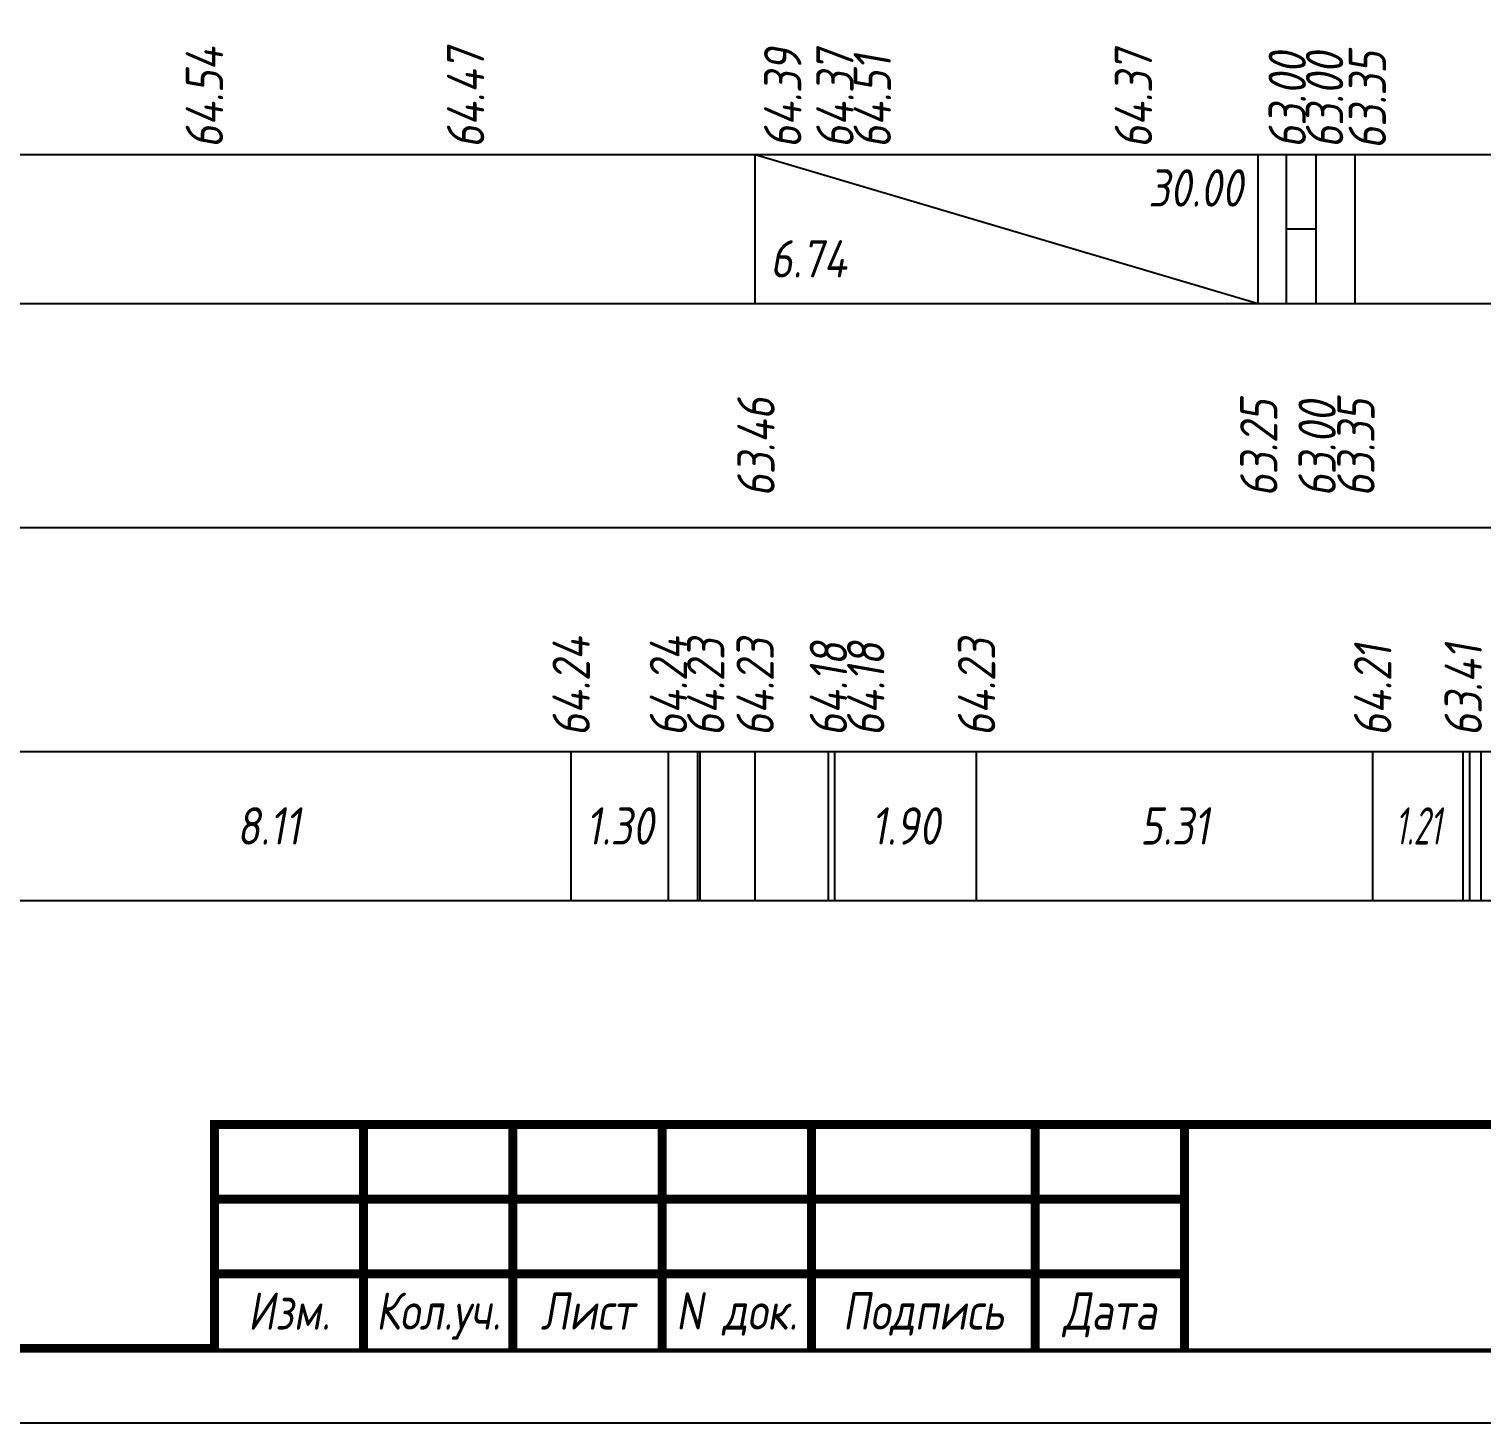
# Model space of a CAD drawing. Extents: x -717 to 1451, y -133302 to 233.
# Drawn here: x 187.5 to 284.9, y -129925.4 to -129832 of the extents above; entities that cross this region are included whole.
import ezdxf
from ezdxf.enums import TextEntityAlignment as Align

# ---------------------------------------------------------------- set-up
doc = ezdxf.new("R2010")
doc.units = 0
for name, color, linetype in [('Зарамочное оформление', 7, 'Continuous'), ('Код_510', 7, 'Continuous'), ('Код_514', 1, 'Continuous'), ('Код_516', 1, 'Continuous'), ('Таблица', 7, 'Continuous')]:
    doc.layers.add(name, color=color, linetype=linetype)
doc.styles.add('М', font='romand.shx', dxfattribs={"width": 0.8, "oblique": 10, "height": 2.5})

msp = doc.modelspace()

# ---------------------------------------------------------------- linework, layer by layer
at = {"flags": 128}
msp.add_lwpolyline([(-30.054, -129925.421), (389.946, -129925.421), (389.946, -129628.421), (-30.054, -129628.421)], close=True, dxfattribs=at)
at = {"const_width": 0.6, "flags": 128}
msp.add_lwpolyline([(-10.054, -129920.421), (384.946, -129920.421), (384.946, -129633.421), (-10.054, -129633.421)], close=True, dxfattribs=at)
at = {"layer": 'Код_510'}
for p, q in [((223.852, -129890.421), (223.852, -129880.421)), ((230.368, -129890.421), (230.368, -129880.421)), ((232.33, -129890.421), (232.33, -129880.421)), ((232.495, -129890.421), (232.495, -129880.421)), ((236.179, -129890.421), (236.179, -129880.421)), ((241.089, -129890.421), (241.089, -129880.421)), ((241.522, -129890.421), (241.522, -129880.421)), ((251.014, -129890.421), (251.014, -129880.421)), ((277.559, -129890.421), (277.559, -129880.421)), ((283.625, -129890.421), (283.625, -129880.421)), ((284.064, -129890.421), (284.064, -129880.421)), ((284.824, -129890.421), (284.824, -129880.421))]:
    msp.add_line(p, q, dxfattribs=at)
at = {"layer": 'Код_516'}
for p, q in [((236.179, -129850.421), (236.179, -129840.421)), ((236.179, -129840.421), (269.872, -129850.421)), ((269.872, -129850.421), (269.872, -129840.421)), ((271.778, -129850.421), (271.778, -129840.421)), ((273.778, -129850.421), (273.778, -129840.421)), ((276.38, -129850.421), (276.38, -129840.421)), ((271.778, -129845.421), (273.778, -129845.421))]:
    msp.add_line(p, q, dxfattribs=at)
at = {"layer": 'Таблица'}
for p, q in [((80, -129840.421), (301.434, -129840.421)), ((79.946, -129850.421), (301.38, -129850.421)), ((79.946, -129865.421), (301.38, -129865.421)), ((79.946, -129880.421), (301.38, -129880.421)), ((79.946, -129890.421), (301.38, -129890.421))]:
    msp.add_line(p, q, dxfattribs=at)

# ---------------------------------------------------------------- texts
at = {"layer": 'Код_510', "style": 'М', "oblique": 10, "width": 0.8}
for s, p in [('64.24', (223.852, -129879.421)), ('64.24', (230.368, -129879.421)), ('64.23', (232.868, -129879.421)), ('64.23', (236.179, -129879.421)), ('64.23', (251.014, -129879.421)), ('64.18', (241.089, -129879.421)), ('64.18', (243.589, -129879.421)), ('64.21', (277.559, -129879.421)), ('63.41', (283.625, -129879.421))]:
    msp.add_text(s, height=2.5, rotation=90, dxfattribs=at).set_placement(p, align=Align.MIDDLE_LEFT)
at = {"layer": 'Код_510', "style": 'М', "oblique": 10}
for s, width, p in [('8.11', 0.8, (203.583, -129885.421)), ('1.30', 0.8, (227.11, -129885.421)), ('1.90', 0.8, (246.268, -129885.421)), ('5.31', 0.8, (264.287, -129885.421)), ('1.21', 0.6, (280.592, -129885.421))]:
    msp.add_text(s, height=2.5, dxfattribs=dict(at, width=width)).set_placement(p, align=Align.MIDDLE_CENTER)
at = {"layer": 'Код_514', "style": 'М', "oblique": 10, "width": 0.8}
for s, p in [('64.54', (199.277, -129840.011)), ('64.47', (216.777, -129840.011)), ('64.39', (238.027, -129840.011)), ('64.37', (241.527, -129840.011)), ('64.51', (244.027, -129840.011)), ('64.37', (261.527, -129840.011)), ('63.00', (271.832, -129840.011)), ('63.00', (274.332, -129840.011)), ('63.35', (277.199, -129840.078))]:
    msp.add_text(s, height=2.5, rotation=90, dxfattribs=at).set_placement(p, align=Align.MIDDLE_LEFT)
at = {"layer": 'Код_516', "style": 'М', "oblique": 10, "width": 0.8}
msp.add_text('30.00', height=2.5, dxfattribs=at).set_placement((268.872, -129841.421), align=Align.TOP_RIGHT)
msp.add_text('6.74', height=2.5, dxfattribs=at).set_placement((237.179, -129849.421), align=Align.BOTTOM_LEFT)
for s, p in [('63.46', (236.234, -129863.371)), ('63.25', (269.926, -129863.371)), ('63.00', (273.832, -129863.371)), ('63.35', (276.434, -129863.371))]:
    msp.add_text(s, height=2.5, rotation=90, dxfattribs=at).set_placement(p, align=Align.MIDDLE_LEFT)

# ---------------------------------------------------------------- next in the draw order: wipeouts: each hides what was drawn before it
at = {"linetype": 'Continuous'}
msp.add_wipeout([(199.946, -129905.421), (384.946, -129905.421), (384.946, -129920.421), (199.946, -129920.421)], dxfattribs=at).dxf.layer = 'Зарамочное оформление'

# ---------------------------------------------------------------- next in the draw order: linework, layer by layer
at = {"layer": 'Зарамочное оформление', "linetype": 'Continuous', "lineweight": -3, "const_width": 0.6, "flags": 128}
for points in [[(199.946, -129920.421), (199.946, -129905.421), (384.946, -129905.421)], [(209.946, -129905.421), (209.946, -129920.421)], [(219.946, -129905.421), (219.946, -129920.421)], [(229.946, -129905.421), (229.946, -129920.421)], [(239.946, -129905.421), (239.946, -129920.421)], [(254.946, -129905.421), (254.946, -129920.421)], [(264.946, -129905.421), (264.946, -129920.421)], [(199.946, -129910.421), (264.946, -129910.421)], [(199.946, -129915.421), (264.946, -129915.421)]]:
    msp.add_lwpolyline(points, dxfattribs=at)

# ---------------------------------------------------------------- next in the draw order: texts
at = {"layer": 'Зарамочное оформление', "linetype": 'Continuous', "style": 'М', "oblique": 10, "width": 0.8}
for s, p in [('Лист', (224.946, -129917.921)), ('N док.', (234.946, -129917.921)), ('Подпись', (247.446, -129917.921)), ('Дата', (259.946, -129917.921)), ('Изм.', (204.946, -129917.921)), ('Кол.уч.', (214.946, -129917.921))]:
    msp.add_text(s, height=2.5, dxfattribs=at).set_placement(p, align=Align.MIDDLE_CENTER)

doc.saveas('drawing.dxf')
